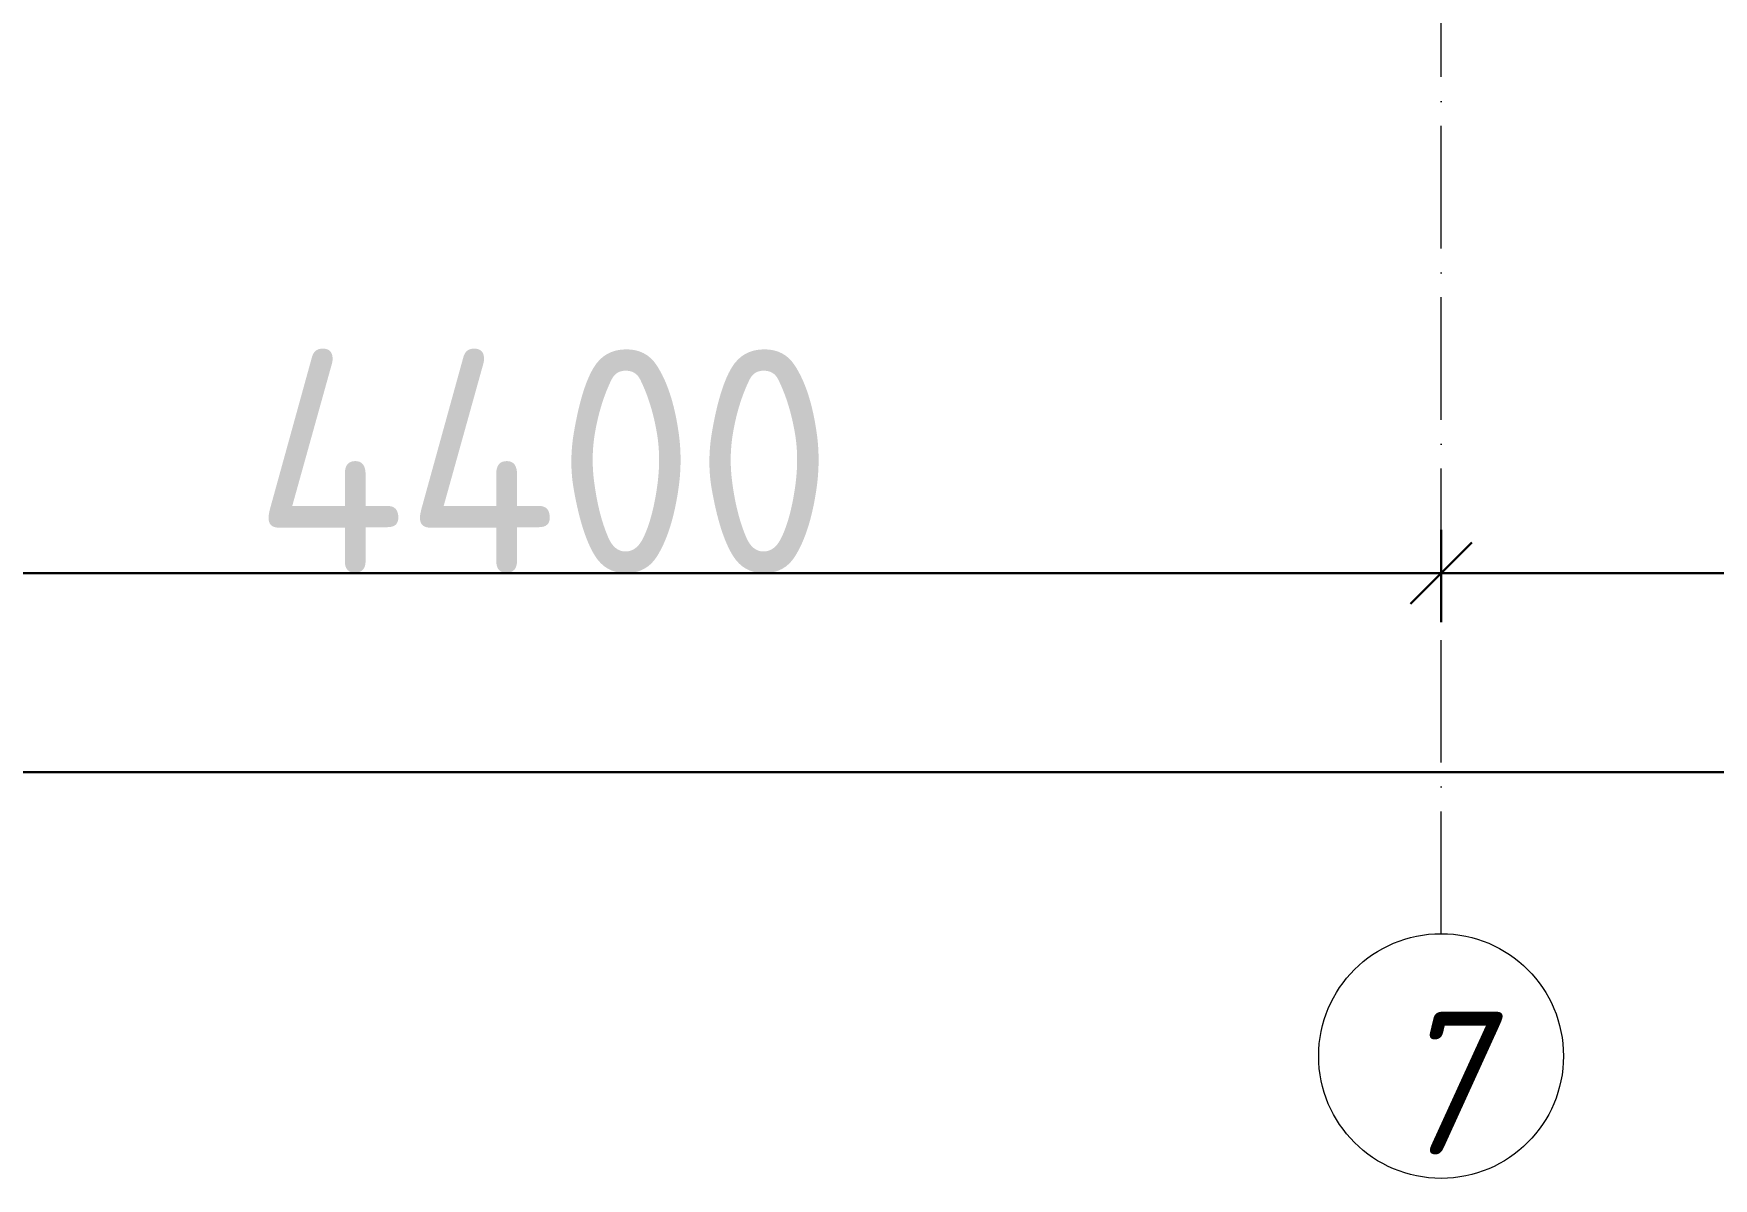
# Model space of a CAD drawing. Header units: millimetres. Extents: x -17017 to 628417, y -109036 to 199237.
# Drawn here: x 529910 to 534028, y -95598 to -92791 of the extents above; entities that cross this region are included whole.
import ezdxf

# ---------------------------------------------------------------- set-up
doc = ezdxf.new("R2010")
doc.units = ezdxf.units.MM
doc.linetypes.add('50_200_ШТРИХ_1Т_ш5_п1_п1_', pattern=[700, 500, -100, 0, -100])
for name, color, linetype, lineweight in [('A-____-____-DIMS', 7, 'Continuous', 9), ('S-GRID-____-IDEN', 7, 'Continuous', 9), ('S-GRID-____-OTLN-1', 7, '50_200_ШТРИХ_1Т_ш5_п1_п1_', 9), ('стяжа', 7, 'Continuous', 30)]:
    doc.layers.add(name, color=color, linetype=linetype, lineweight=lineweight)
doc.styles.add('ISOCPEUR_I', font='isocpeui.ttf', dxfattribs={"width": 0.9, "height": 2.5})
doc.styles.add('ISOCPEUR_I_9', font='isocpeui.ttf', dxfattribs={"width": 0.9, "height": 250})
doc.styles.add('СПДС', font='isocpeur.ttf', dxfattribs={"width": 0.9})
doc.dimstyles.new('ISO-2_5_0_9К_БОЛЬШОЙ_ОСИ', dxfattribs={"dimscale": 304.8, "dimtxt": 248.995294, "dimasz": 0.492126, "dimexe": 0.393701, "dimexo": 0, "dimgap": 0, "dimtad": 1, "dimdec": 0, "dimzin": 0, "dimdsep": 46, "dimtxsty": 'ISOCPEUR_I_9', "dimblk1": 'OBLIQUE', "dimblk2": 'OBLIQUE', "dimsah": 1, "dimcen": 0.09, "dimdle": 0.393701, "dimazin": 0, "dimtfac": 1, "dimtdec": 4, "dimtix": 1, "dimtmove": 0, "dimatfit": 3, "dimfxl": 1, "dimtvp": 1, "dimtolj": 1, "dimtzin": 0, "dimarcsym": 2})

# ---------------------------------------------------------------- blocks, each defined once
blk = doc.blocks.new('Ось сетки - Круг_Ø6_00__ISO-2_5_0_9K_-25732049-АР1_План отверстий 3 этажа в осях 1-64_А-ГГ')
at = {"layer": 'S-GRID-____-IDEN'}
blk.add_circle((0, 0), 3, dxfattribs=at)
blk = doc.blocks.new('_Oblique')
at = {"color": 0, "linetype": 'ByBlock', "lineweight": -2}
blk.add_line((-0.5, -0.5), (0.5, 0.5), dxfattribs=at)
blk = doc.blocks.new('*D2888')
at = {"layer": 'A-____-____-DIMS', "color": 0, "lineweight": -2, "transparency": 16777216}
for p, q in [((289220.7, -90355.9), (289220.7, -90582)), ((293620.7, -90355.9), (293620.7, -90582)), ((289100.7, -90462), (293740.7, -90462))]:
    blk.add_line(p, q, dxfattribs=at)
at = {"layer": 'Defpoints', "color": 0, "transparency": 16777216}
for p in [(289220.7, -90355.9), (293620.7, -90355.9), (293620.7, -90462)]:
    blk.add_point(p, dxfattribs=at)
at = {"layer": 'A-____-____-DIMS', "color": 0, "lineweight": -2, "transparency": 16777216, "xscale": 150, "yscale": 150, "zscale": 150, "rotation": 180}
blk.add_blockref('_Oblique', (289220.7, -90462), dxfattribs=at)
at = {"layer": 'A-____-____-DIMS', "color": 0, "lineweight": -2, "transparency": 16777216, "xscale": 150, "yscale": 150, "zscale": 150}
blk.add_blockref('_Oblique', (293620.7, -90462), dxfattribs=at)
at = {"layer": 'A-____-____-DIMS', "color": 0, "transparency": 16777216, "insert": (291420.7, -90187.7), "char_height": 548.64, "attachment_point": 5, "style": 'СПДС'}
blk.add_mtext('\\A1;4400', dxfattribs=at)
blk = doc.blocks.new('*D2889')
at = {"layer": 'A-____-____-DIMS', "color": 0, "lineweight": -2, "transparency": 16777216}
for p, q in [((293620.7, -90355.9), (293620.7, -90582)), ((298220.7, -90355.9), (298220.7, -90582)), ((293500.7, -90462), (298340.7, -90462))]:
    blk.add_line(p, q, dxfattribs=at)
at = {"layer": 'Defpoints', "color": 0, "transparency": 16777216}
for p in [(293620.7, -90355.9), (298220.7, -90355.9), (298220.7, -90462)]:
    blk.add_point(p, dxfattribs=at)
at = {"layer": 'A-____-____-DIMS', "color": 0, "lineweight": -2, "transparency": 16777216, "xscale": 150, "yscale": 150, "zscale": 150, "rotation": 180}
blk.add_blockref('_Oblique', (293620.7, -90462), dxfattribs=at)
at = {"layer": 'A-____-____-DIMS', "color": 0, "lineweight": -2, "transparency": 16777216, "xscale": 150, "yscale": 150, "zscale": 150}
blk.add_blockref('_Oblique', (298220.7, -90462), dxfattribs=at)
at = {"layer": 'A-____-____-DIMS', "color": 0, "transparency": 16777216, "insert": (295920.7, -90187.7), "char_height": 548.64, "attachment_point": 5, "style": 'СПДС'}
blk.add_mtext('\\A1;4600', dxfattribs=at)
blk = doc.blocks.new('*D2915')
at = {"layer": 'A-____-____-DIMS', "color": 0, "lineweight": -2, "transparency": 16777216}
for p, q in [((281420.7, -90844.1), (281420.7, -91070.2)), ((384920.7, -90844.1), (384920.7, -91070.2)), ((281300.7, -90950.2), (385040.7, -90950.2))]:
    blk.add_line(p, q, dxfattribs=at)
at = {"layer": 'Defpoints', "color": 0, "transparency": 16777216}
for p in [(281420.7, -90844.1), (384920.7, -90844.1), (384920.7, -90950.2)]:
    blk.add_point(p, dxfattribs=at)
at = {"layer": 'A-____-____-DIMS', "color": 0, "lineweight": -2, "transparency": 16777216, "xscale": 150, "yscale": 150, "zscale": 150, "rotation": 180}
blk.add_blockref('_Oblique', (281420.7, -90950.2), dxfattribs=at)
at = {"layer": 'A-____-____-DIMS', "color": 0, "lineweight": -2, "transparency": 16777216, "xscale": 150, "yscale": 150, "zscale": 150}
blk.add_blockref('_Oblique', (384920.7, -90950.2), dxfattribs=at)
at = {"layer": 'A-____-____-DIMS', "color": 0, "transparency": 16777216, "insert": (333170.7, -90675.9), "char_height": 548.64, "attachment_point": 5, "style": 'СПДС'}
blk.add_mtext('\\A1;103500', dxfattribs=at)
blk = doc.blocks.new('3эт')
at = {"layer": 'S-GRID-____-OTLN-1', "color": 251, "ltscale": 0.6, "true_color": 0x636466}
blk.add_line((293620.7, -91346.1), (293620.7, -36982.5), dxfattribs=at)
at = {"layer": 'S-GRID-____-IDEN', "insert": (293499, -91537.3), "char_height": 350, "width": 202.025, "attachment_point": 1, "style": 'ISOCPEUR_I'}
blk.add_mtext('\\fISOCPEUR|b0|i1|c204|p34|;\\W.9;7', dxfattribs=at)
at = {"layer": 'A-____-____-DIMS'}
for base, p1, p2, override, picture, middle in [((293620.7, -90462), (289220.7, -90355.9), (293620.7, -90355.9), {"dimtxt": 1.8, "dimpost": '<>', "dimtxsty": 'СПДС', "dimfxl": 4400}, '*D2888', (291420.7, -90187.7)), ((298220.7, -90462), (293620.7, -90355.9), (298220.7, -90355.9), {"dimtxt": 1.8, "dimpost": '<>', "dimtxsty": 'СПДС', "dimfxl": 4600}, '*D2889', (295920.7, -90187.7)), ((384920.7, -90950.2), (281420.7, -90844.1), (384920.7, -90844.1), {"dimtxt": 1.8, "dimpost": '<>', "dimtxsty": 'СПДС', "dimfxl": 103500}, '*D2915', (333170.7, -90675.9))]:
    dim = blk.add_linear_dim(base=base, p1=p1, p2=p2, dimstyle='ISO-2_5_0_9К_БОЛЬШОЙ_ОСИ', override=override, dxfattribs=at)
    dim.commit()
    dim.dimension.update_dxf_attribs({"geometry": picture, "text_midpoint": middle})

msp = doc.modelspace()

# ---------------------------------------------------------------- block references
at = {"layer": 'S-GRID-____-IDEN', "xscale": 99.99999999999993, "yscale": 99.99999999999993, "zscale": 99.99999999999993}
msp.add_blockref('Ось сетки - Круг_Ø6_00__ISO-2_5_0_9K_-25732049-АР1_План отверстий 3 этажа в осях 1-64_А-ГГ', (533360, -95298.2), dxfattribs=at)
at = {"layer": 'стяжа'}
msp.add_blockref('3эт', (239739.3, -3652.2), dxfattribs=at)

doc.saveas('drawing.dxf')
